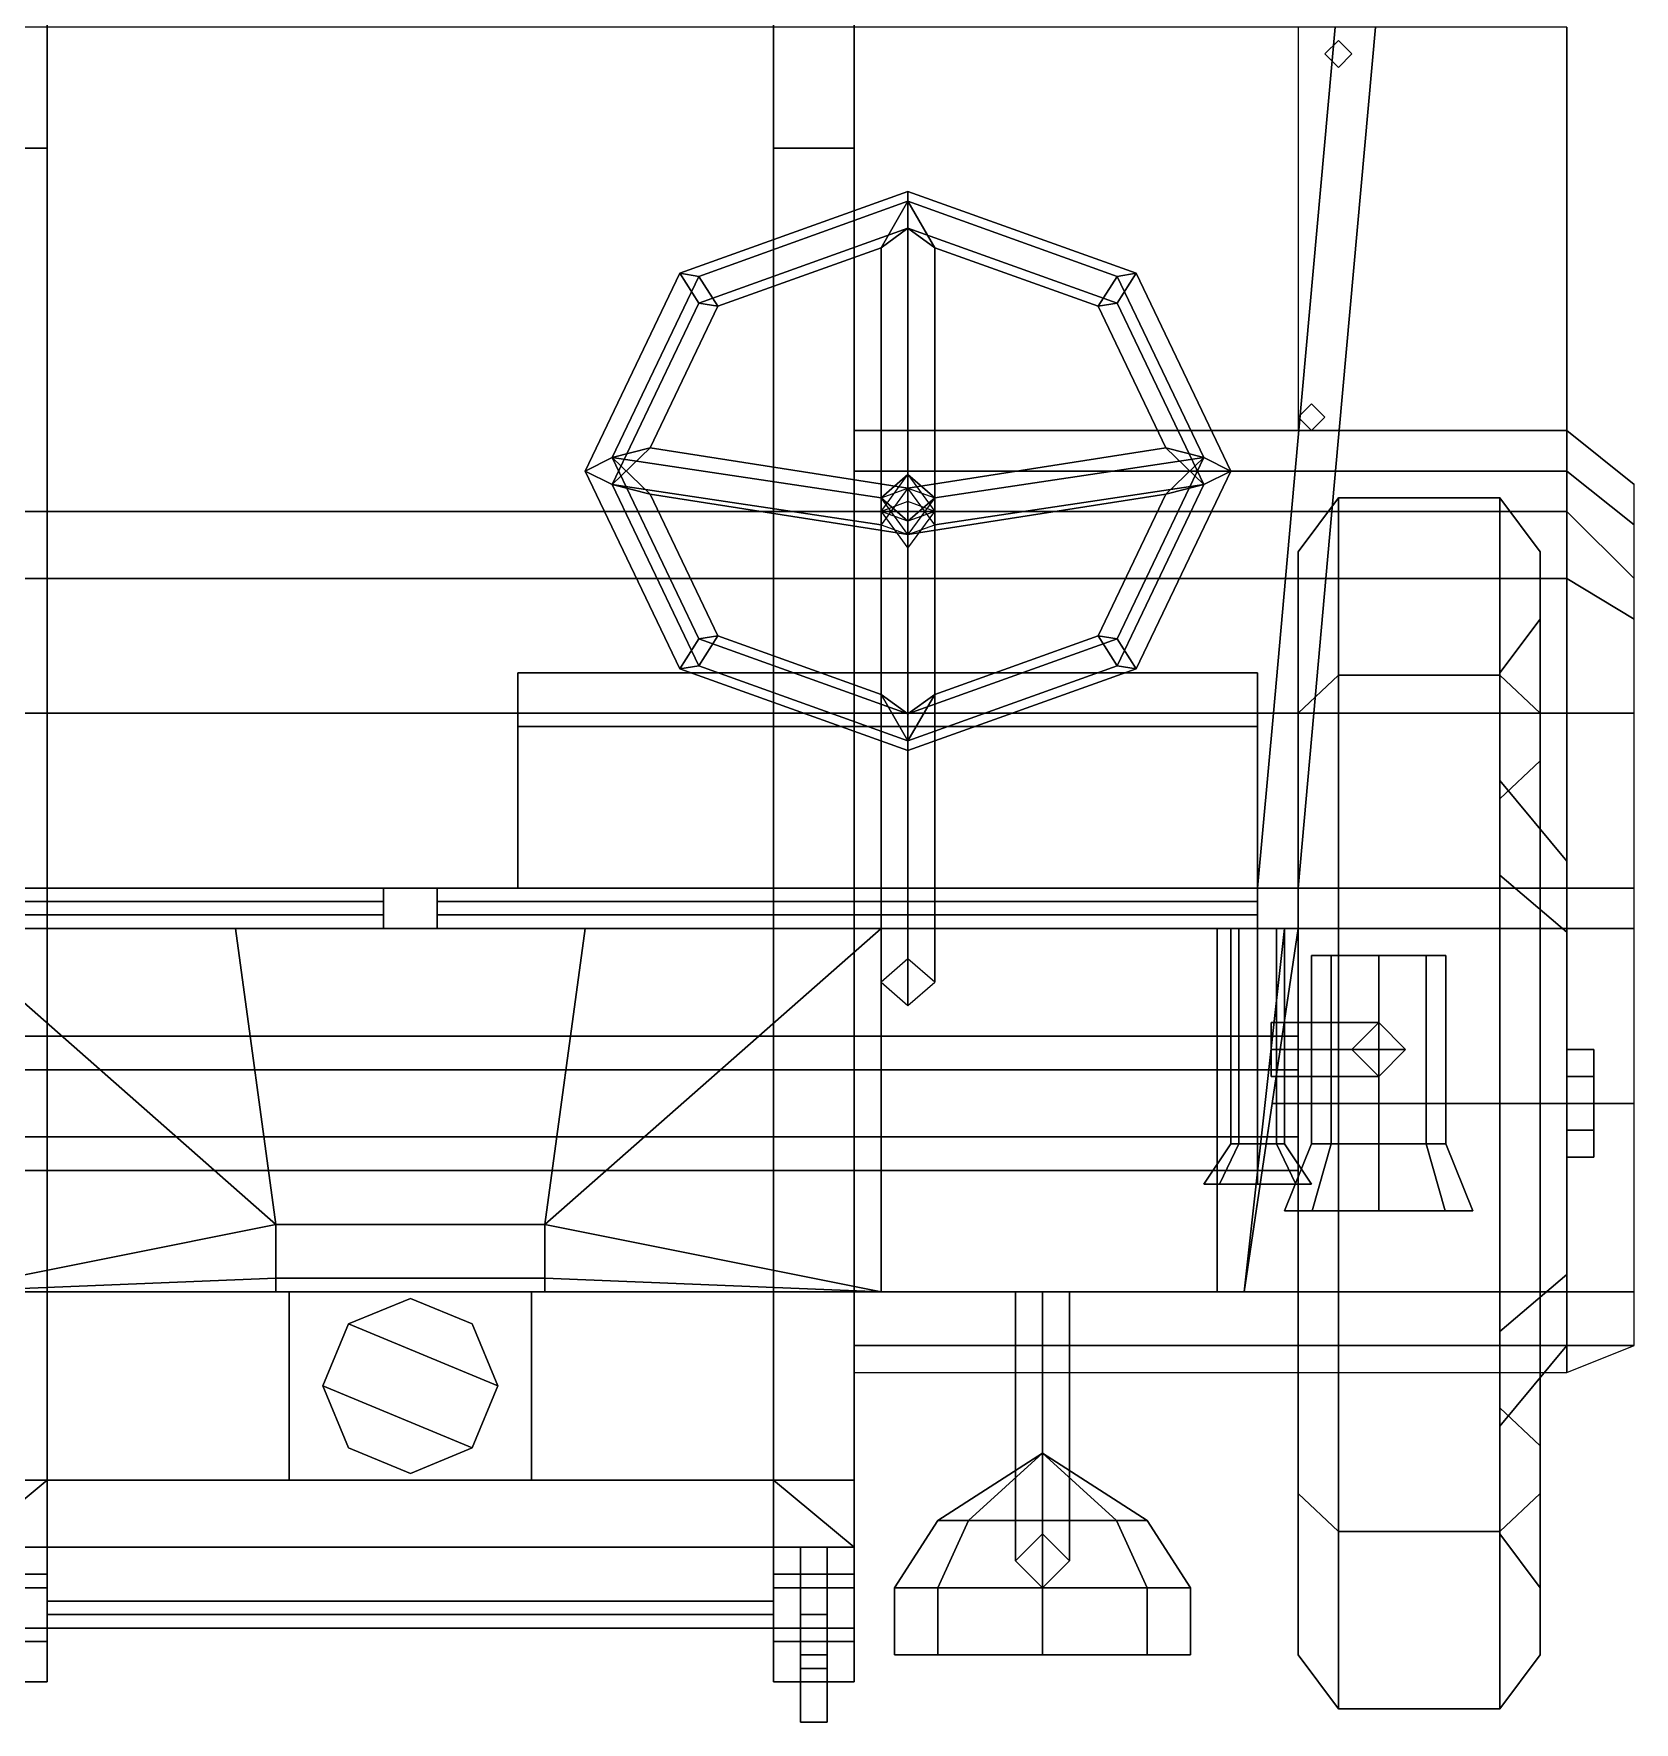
# Model space of a CAD drawing. Header units: millimetres. Extents: x -1 to 3, y -2.5 to 9.
# Drawn here: x -0.28 to 0.91, y -2.52 to -1.265 of the extents above; entities that cross this region are included whole.
import ezdxf

# ---------------------------------------------------------------- set-up
doc = ezdxf.new("R2010")
doc.units = ezdxf.units.MM
doc.layers.add('fenders', color=1, linetype='Continuous')
doc.layers.add('wheels', color=2, linetype='Continuous')

msp = doc.modelspace()

# ---------------------------------------------------------------- linework, layer by layer
for points in [[(-0.33, -1.35, 0.63), (-0.33, -0.82, 0.67), (-0.27, -0.82, 0.67), (-0.27, -1.35, 0.63)], [(-0.27, -2.34, 0.77), (-0.27, -0.82, 0.77), (-0.33, -0.82, 0.77), (-0.33, -2.34, 0.77)], [(-0.27, -1.35, 0.63), (-0.27, -0.82, 0.67), (-0.27, -0.82, 0.77), (-0.27, -2.34, 0.77)], [(0.27, -0.82, 0.77), (0.27, -0.82, 0.67), (0.27, -1.35, 0.63), (0.27, -2.34, 0.77)], [(0.27, -1.35, 0.63), (0.27, -0.82, 0.67), (0.33, -0.82, 0.67), (0.33, -1.35, 0.63)], [(0.33, -2.34, 0.77), (0.33, -0.82, 0.77), (0.27, -0.82, 0.77), (0.27, -2.34, 0.77)], [(0.33, -1.35, 0.63), (0.33, -0.82, 0.67), (0.33, -0.82, 0.77), (0.33, -2.34, 0.77)], [(-0.6552, -1.62, 0.87), (0.6552, -1.62, 0.87), (0.6876, -1.26, 0.87), (-0.6876, -1.26, 0.87)], [(0.6876, -1.26, 1.54), (0.6876, -1.26, 0.87), (0.6552, -1.62, 0.87), (0.6552, -1.62, 1.54)], [(0.6552, -1.62, 1.54), (0.6852, -1.62, 1.54), (0.7176, -1.26, 1.54), (0.6876, -1.26, 1.54)], [(0.6852, -1.62, 1.54), (0.6852, -1.62, 0.77), (0.7176, -1.26, 0.77), (0.7176, -1.26, 1.54)], [(-0.33, -2.39, 0.63), (-0.33, -1.35, 0.63), (-0.27, -1.35, 0.63), (-0.27, -2.34, 0.63)], [(0.27, -2.34, 0.77), (0.27, -1.35, 0.63), (0.27, -2.34, 0.63), (0.27, -2.34, 0.77)], [(0.27, -2.34, 0.63), (0.27, -1.35, 0.63), (0.33, -1.35, 0.63), (0.33, -2.39, 0.63)], [(0.33, -2.39, 0.63), (0.33, -1.35, 0.63), (0.33, -2.34, 0.77), (0.33, -2.39, 0.72)], [(0.2003, -1.443, 1.6651), (0.2144, -1.4453, 1.6895), (0.37, -1.3895, 1.6573), (0.37, -1.3822, 1.63)], [(0.2144, -1.4653, 1.6549), (0.2003, -1.443, 1.6651), (0.37, -1.3822, 1.63), (0.37, -1.4095, 1.6227)], [(0.2144, -1.4453, 1.6895), (0.2286, -1.4675, 1.6793), (0.35, -1.424, 1.6541), (0.37, -1.3895, 1.6573)], [(0.35, -1.62, 1.698), (0.37, -1.5927, 1.7054), (0.37, -1.3895, 1.6573), (0.35, -1.424, 1.6541)], [(0.37, -1.3822, 1.63), (0.37, -1.3895, 1.6573), (0.5256, -1.4453, 1.6895), (0.5397, -1.443, 1.6651)], [(0.37, -1.4095, 1.6227), (0.37, -1.3822, 1.63), (0.5397, -1.443, 1.6651), (0.5256, -1.4653, 1.6549)], [(0.37, -1.3895, 1.6573), (0.39, -1.424, 1.6541), (0.5114, -1.4675, 1.6793), (0.5256, -1.4453, 1.6895)], [(0.37, -1.5927, 1.7054), (0.39, -1.62, 1.698), (0.39, -1.424, 1.6541), (0.37, -1.3895, 1.6573)], [(0.2286, -1.4675, 1.6793), (0.2144, -1.4653, 1.6549), (0.37, -1.4095, 1.6227), (0.35, -1.424, 1.6541)], [(0.37, -1.6127, 1.6707), (0.35, -1.62, 1.698), (0.35, -1.424, 1.6541), (0.37, -1.4095, 1.6227)], [(0.39, -1.424, 1.6541), (0.37, -1.4095, 1.6227), (0.5256, -1.4653, 1.6549), (0.5114, -1.4675, 1.6793)], [(0.39, -1.62, 1.698), (0.37, -1.6127, 1.6707), (0.37, -1.4095, 1.6227), (0.39, -1.424, 1.6541)], [(0.13, -1.59, 1.75), (0.15, -1.58, 1.7673), (0.2144, -1.4453, 1.6895), (0.2003, -1.443, 1.6651)], [(0.15, -1.6, 1.7327), (0.13, -1.59, 1.75), (0.2003, -1.443, 1.6651), (0.2144, -1.4653, 1.6549)], [(0.5397, -1.443, 1.6651), (0.5256, -1.4453, 1.6895), (0.59, -1.58, 1.7673), (0.61, -1.59, 1.75)], [(0.5256, -1.4653, 1.6549), (0.5397, -1.443, 1.6651), (0.61, -1.59, 1.75), (0.59, -1.6, 1.7327)], [(0.15, -1.58, 1.7673), (0.1783, -1.5727, 1.74), (0.2286, -1.4675, 1.6793), (0.2144, -1.4453, 1.6895)], [(0.5256, -1.4453, 1.6895), (0.5114, -1.4675, 1.6793), (0.5617, -1.5727, 1.74), (0.59, -1.58, 1.7673)], [(0.1783, -1.5727, 1.74), (0.15, -1.6, 1.7327), (0.2144, -1.4653, 1.6549), (0.2286, -1.4675, 1.6793)], [(0.5114, -1.4675, 1.6793), (0.5256, -1.4653, 1.6549), (0.59, -1.6, 1.7327), (0.5617, -1.5727, 1.74)], [(0.2003, -1.737, 1.8349), (0.2144, -1.7147, 1.8451), (0.15, -1.58, 1.7673), (0.13, -1.59, 1.75)], [(0.35, -1.61, 1.7154), (0.37, -1.6027, 1.688), (0.1783, -1.5727, 1.74), (0.15, -1.58, 1.7673)], [(0.37, -1.6027, 1.688), (0.35, -1.63, 1.6807), (0.15, -1.6, 1.7327), (0.1783, -1.5727, 1.74)], [(0.2144, -1.7147, 1.8451), (0.2286, -1.7125, 1.8207), (0.1783, -1.6073, 1.76), (0.15, -1.58, 1.7673)], [(0.37, -1.6373, 1.708), (0.35, -1.61, 1.7154), (0.15, -1.58, 1.7673), (0.1783, -1.6073, 1.76)], [(0.37, -1.6027, 1.688), (0.39, -1.61, 1.7154), (0.59, -1.58, 1.7673), (0.5617, -1.5727, 1.74)], [(0.39, -1.63, 1.6807), (0.37, -1.6027, 1.688), (0.5617, -1.5727, 1.74), (0.59, -1.6, 1.7327)], [(0.39, -1.61, 1.7154), (0.37, -1.6373, 1.708), (0.5617, -1.6073, 1.76), (0.59, -1.58, 1.7673)], [(0.59, -1.58, 1.7673), (0.5617, -1.6073, 1.76), (0.5114, -1.7125, 1.8207), (0.5256, -1.7147, 1.8451)], [(0.61, -1.59, 1.75), (0.59, -1.58, 1.7673), (0.5256, -1.7147, 1.8451), (0.5397, -1.737, 1.8349)], [(0.2144, -1.7347, 1.8105), (0.2003, -1.737, 1.8349), (0.13, -1.59, 1.75), (0.15, -1.6, 1.7327)], [(0.37, -1.9527, 1.0818), (0.35, -1.97, 1.0918), (0.35, -1.61, 1.7154), (0.37, -1.5927, 1.7054)], [(0.37, -1.6273, 1.7254), (0.39, -1.61, 1.7154), (0.37, -1.5927, 1.7054), (0.35, -1.61, 1.7154)], [(0.39, -1.97, 1.0918), (0.37, -1.9527, 1.0818), (0.37, -1.5927, 1.7054), (0.39, -1.61, 1.7154)], [(0.59, -1.6, 1.7327), (0.61, -1.59, 1.75), (0.5397, -1.737, 1.8349), (0.5256, -1.7347, 1.8105)], [(0.2286, -1.7125, 1.8207), (0.2144, -1.7347, 1.8105), (0.15, -1.6, 1.7327), (0.1783, -1.6073, 1.76)], [(0.35, -1.63, 1.6807), (0.37, -1.6373, 1.708), (0.1783, -1.6073, 1.76), (0.15, -1.6, 1.7327)], [(0.37, -1.6373, 1.708), (0.39, -1.63, 1.6807), (0.59, -1.6, 1.7327), (0.5617, -1.6073, 1.76)], [(0.5617, -1.6073, 1.76), (0.59, -1.6, 1.7327), (0.5256, -1.7347, 1.8105), (0.5114, -1.7125, 1.8207)], [(0.35, -1.97, 1.0918), (0.37, -1.9873, 1.1018), (0.37, -1.6273, 1.7254), (0.35, -1.61, 1.7154)], [(0.37, -1.9873, 1.1018), (0.39, -1.97, 1.0918), (0.39, -1.61, 1.7154), (0.37, -1.6273, 1.7254)], [(-0.6507, -1.67, 0.94), (0.6507, -1.67, 0.94), (0.6552, -1.62, 0.87), (-0.6552, -1.62, 0.87)], [(0.37, -1.6273, 1.7254), (0.35, -1.62, 1.698), (0.35, -1.756, 1.8459), (0.37, -1.7705, 1.8773)], [(0.35, -1.62, 1.698), (0.37, -1.6473, 1.6907), (0.37, -1.7905, 1.8427), (0.35, -1.756, 1.8459)], [(0.39, -1.62, 1.698), (0.37, -1.6273, 1.7254), (0.37, -1.7705, 1.8773), (0.39, -1.756, 1.8459)], [(0.37, -1.6473, 1.6907), (0.39, -1.62, 1.698), (0.39, -1.756, 1.8459), (0.37, -1.7905, 1.8427)], [(0.6552, -1.62, 1.54), (0.6552, -1.62, 0.87), (0.6507, -1.67, 0.94), (0.6507, -1.67, 1.54)], [(0.6507, -1.67, 1.54), (0.6807, -1.67, 1.54), (0.6852, -1.62, 1.54), (0.6552, -1.62, 1.54)], [(0.6807, -1.67, 1.54), (0.6807, -1.67, 0.87), (0.6852, -1.62, 0.77), (0.6852, -1.62, 1.54)], [(-0.6417, -1.77, 1.03), (0.6417, -1.77, 1.03), (0.6507, -1.67, 0.94), (-0.6507, -1.67, 0.94)], [(0.6507, -1.67, 1.54), (0.6507, -1.67, 0.94), (0.6417, -1.77, 1.03), (0.6417, -1.77, 1.54)], [(0.6417, -1.77, 1.54), (0.6717, -1.77, 1.54), (0.6807, -1.67, 1.54), (0.6507, -1.67, 1.54)], [(0.6717, -1.77, 1.54), (0.6717, -1.77, 0.96), (0.6807, -1.67, 0.87), (0.6807, -1.67, 1.54)], [(0.37, -1.7978, 1.87), (0.37, -1.7705, 1.8773), (0.2144, -1.7147, 1.8451), (0.2003, -1.737, 1.8349)], [(0.37, -1.7705, 1.8773), (0.35, -1.756, 1.8459), (0.2286, -1.7125, 1.8207), (0.2144, -1.7147, 1.8451)], [(0.35, -1.756, 1.8459), (0.37, -1.7905, 1.8427), (0.2144, -1.7347, 1.8105), (0.2286, -1.7125, 1.8207)], [(0.5256, -1.7147, 1.8451), (0.5114, -1.7125, 1.8207), (0.39, -1.756, 1.8459), (0.37, -1.7705, 1.8773)], [(0.5114, -1.7125, 1.8207), (0.5256, -1.7347, 1.8105), (0.37, -1.7905, 1.8427), (0.39, -1.756, 1.8459)], [(0.5397, -1.737, 1.8349), (0.5256, -1.7147, 1.8451), (0.37, -1.7705, 1.8773), (0.37, -1.7978, 1.87)], [(0.08, -1.74, 1.56), (0.08, -1.9, 1.54), (0.08, -1.9, 1.76), (0.08, -1.78, 1.76)], [(0.63, -1.78, 1.76), (0.63, -1.74, 1.56), (0.08, -1.74, 1.56), (0.08, -1.78, 1.76)], [(0.63, -1.74, 1.56), (0.63, -1.9, 1.54), (0.08, -1.9, 1.54), (0.08, -1.74, 1.56)], [(0.37, -1.7905, 1.8427), (0.37, -1.7978, 1.87), (0.2003, -1.737, 1.8349), (0.2144, -1.7347, 1.8105)], [(0.5256, -1.7347, 1.8105), (0.5397, -1.737, 1.8349), (0.37, -1.7978, 1.87), (0.37, -1.7905, 1.8427)], [(0.63, -1.9, 1.76), (0.63, -1.9, 1.54), (0.63, -1.74, 1.56), (0.63, -1.78, 1.76)], [(-0.63, -1.9, 1.1), (0.63, -1.9, 1.1), (0.6417, -1.77, 1.03), (-0.6417, -1.77, 1.03)], [(0.08, -1.78, 1.76), (0.08, -1.9, 1.76), (0.63, -1.9, 1.76), (0.63, -1.78, 1.76)], [(0.6417, -1.77, 1.54), (0.6417, -1.77, 1.03), (0.63, -1.9, 1.1), (0.63, -1.9, 1.54)], [(0.63, -1.9, 1.54), (0.66, -1.9, 1.54), (0.6717, -1.77, 1.54), (0.6417, -1.77, 1.54)], [(0.66, -1.9, 1.54), (0.66, -1.9, 1.03), (0.6717, -1.77, 0.96), (0.6717, -1.77, 1.54)], [(-0.66, -1.9, 1.76), (-0.66, -1.93, 1.76), (0.66, -1.93, 1.76), (0.66, -1.9, 1.76)], [(-0.66, -1.93, 2.21), (0.66, -1.93, 2.21), (0.66, -1.9, 2.21), (-0.66, -1.9, 2.21)], [(-0.66, -1.9, 2.21), (0.66, -1.9, 2.21), (0.63, -1.9, 2.18), (-0.63, -1.9, 2.18)], [(0.08, -1.9, 1.76), (0.08, -1.9, 1.54), (-0.66, -1.9, 1.54), (-0.66, -1.9, 1.76)], [(0.63, -1.9, 1.54), (0.63, -1.9, 1.1), (-0.63, -1.9, 1.1), (-0.63, -1.9, 1.54)], [(0.63, -1.9, 2.18), (0.63, -1.93, 2.18), (-0.63, -1.93, 2.18), (-0.63, -1.9, 2.18)], [(-0.63, -1.9, 1.89), (-0.02, -1.9, 1.89), (-0.02, -1.9, 1.87), (-0.63, -1.9, 1.87)], [(-0.02, -1.9, 1.87), (-0.02, -1.93, 1.87), (-0.63, -1.93, 1.87), (-0.63, -1.9, 1.87)], [(-0.63, -1.93, 1.89), (-0.02, -1.93, 1.89), (-0.02, -1.9, 1.89), (-0.63, -1.9, 1.89)], [(-0.02, -1.9, 1.76), (-0.02, -1.9, 2.18), (0.02, -1.9, 2.18), (0.02, -1.9, 1.76)], [(-0.02, -1.93, 1.89), (-0.02, -1.93, 2.18), (-0.02, -1.9, 2.18), (-0.02, -1.9, 1.89)], [(-0.02, -1.91, 1.76), (-0.02, -1.91, 1.87), (-0.02, -1.9, 1.87), (-0.02, -1.9, 1.76)], [(0.02, -1.9, 2.18), (0.02, -1.93, 2.18), (0.02, -1.93, 1.89), (0.02, -1.9, 1.89)], [(0.02, -1.93, 1.89), (0.63, -1.93, 1.89), (0.63, -1.9, 1.89), (0.02, -1.9, 1.89)], [(0.02, -1.9, 1.89), (0.63, -1.9, 1.89), (0.63, -1.9, 1.87), (0.02, -1.9, 1.87)], [(0.63, -1.9, 1.87), (0.63, -1.93, 1.87), (0.02, -1.93, 1.87), (0.02, -1.9, 1.87)], [(0.02, -1.9, 1.87), (0.02, -1.91, 1.87), (0.02, -1.91, 1.76), (0.02, -1.9, 1.76)], [(0.66, -1.9, 1.76), (0.66, -1.9, 1.54), (0.63, -1.9, 1.54), (0.63, -1.9, 1.76)], [(0.63, -1.9, 1.89), (0.63, -1.93, 1.89), (0.63, -1.93, 2.18), (0.63, -1.9, 2.18)], [(0.66, -1.9, 2.21), (0.66, -1.9, 1.76), (0.63, -1.9, 1.76), (0.63, -1.9, 2.18)], [(0.63, -1.9, 1.76), (0.63, -1.91, 1.76), (0.63, -1.91, 1.87), (0.63, -1.9, 1.87)], [(0.66, -1.93, 1.76), (0.66, -1.93, 1.04), (0.66, -1.9, 1.03), (0.66, -1.9, 1.76)], [(0.66, -1.93, 2.21), (0.66, -1.93, 1.76), (0.66, -1.9, 1.76), (0.66, -1.9, 2.21)], [(-0.63, -1.91, 1.87), (-0.02, -1.91, 1.87), (-0.02, -1.91, 1.76), (-0.63, -1.91, 1.76)], [(-0.63, -1.92, 1.76), (-0.02, -1.92, 1.76), (-0.02, -1.92, 1.87), (-0.63, -1.92, 1.87)], [(-0.02, -1.93, 1.76), (-0.02, -1.93, 1.87), (-0.02, -1.92, 1.87), (-0.02, -1.92, 1.76)], [(0.02, -1.91, 1.87), (0.63, -1.91, 1.87), (0.63, -1.91, 1.76), (0.02, -1.91, 1.76)], [(0.02, -1.92, 1.76), (0.63, -1.92, 1.76), (0.63, -1.92, 1.87), (0.02, -1.92, 1.87)], [(0.02, -1.92, 1.87), (0.02, -1.93, 1.87), (0.02, -1.93, 1.76), (0.02, -1.92, 1.76)], [(0.63, -1.92, 1.76), (0.63, -1.93, 1.76), (0.63, -1.93, 1.87), (0.63, -1.92, 1.87)], [(-0.66, -1.93, 1.76), (-0.66, -1.93, 1.04), (0.66, -1.93, 1.04), (0.66, -1.93, 1.76)], [(-0.63, -1.93, 2.18), (0.63, -1.93, 2.18), (0.66, -1.93, 2.21), (-0.66, -1.93, 2.21)], [(-0.63, -1.93, 1.87), (-0.02, -1.93, 1.87), (-0.02, -1.93, 1.89), (-0.63, -1.93, 1.89)], [(-0.35, -1.93, 1.72), (-0.35, -1.93, 1.72), (-0.1, -2.15, 1.74), (-0.13, -1.93, 1.75)], [(-0.35, -1.93, 1.72), (-0.35, -1.93, 1.72), (-0.35, -2.2, 1.67), (-0.1, -2.15, 1.74)], [(-0.13, -1.93, 1.75), (-0.1, -2.15, 1.74), (0.1, -2.15, 1.74), (0.13, -1.93, 1.75)], [(0.02, -1.93, 1.76), (0.02, -1.93, 2.18), (-0.02, -1.93, 2.18), (-0.02, -1.93, 1.76)], [(0.02, -1.93, 1.87), (0.63, -1.93, 1.87), (0.63, -1.93, 1.89), (0.02, -1.93, 1.89)], [(0.13, -1.93, 1.75), (0.1, -2.15, 1.74), (0.35, -1.93, 1.72)], [(0.1, -2.15, 1.74), (0.35, -2.2, 1.67), (0.35, -1.93, 1.72)], [(0.35, -2.2, 1.67), (0.6, -2.2, 1.62), (0.6, -1.93, 1.66), (0.35, -1.93, 1.72)], [(0.6, -2.2, 1.62), (0.62, -2.2, 1.57), (0.65, -1.93, 1.61), (0.6, -1.93, 1.66)], [(0.6159, -1.93, 1.7441), (0.61, -1.93, 1.73), (0.61, -2.09, 1.73), (0.6159, -2.09, 1.7441)], [(0.61, -1.93, 1.73), (0.6159, -1.93, 1.7159), (0.6159, -2.09, 1.7159), (0.61, -2.09, 1.73)], [(0.63, -1.93, 1.75), (0.6159, -1.93, 1.7441), (0.6159, -2.09, 1.7441), (0.63, -2.09, 1.75)], [(0.6159, -1.93, 1.7159), (0.63, -1.93, 1.71), (0.63, -2.09, 1.71), (0.6159, -2.09, 1.7159)], [(0.62, -2.2, 1.57), (0.62, -2.2, 1.06), (0.6407, -2.06, 1.06), (0.66, -1.93, 1.57)], [(0.62, -2.2, 1.57), (0.62, -2.2, 1.57), (0.66, -1.93, 1.57), (0.65, -1.93, 1.61)], [(0.63, -1.93, 2.18), (0.63, -1.93, 1.76), (0.66, -1.93, 1.76), (0.66, -1.93, 2.21)], [(0.6441, -1.93, 1.7441), (0.63, -1.93, 1.75), (0.63, -2.09, 1.75), (0.6441, -2.09, 1.7441)], [(0.63, -1.93, 1.71), (0.6441, -1.93, 1.7159), (0.6441, -2.09, 1.7159), (0.63, -2.09, 1.71)], [(0.66, -1.93, 1.57), (0.6407, -2.06, 1.06), (0.66, -1.93, 1.04), (0.66, -1.93, 1.57)], [(0.65, -1.93, 1.73), (0.6441, -1.93, 1.7441), (0.6441, -2.09, 1.7441), (0.65, -2.09, 1.73)], [(0.6441, -1.93, 1.7159), (0.65, -1.93, 1.73), (0.65, -2.09, 1.73), (0.6441, -2.09, 1.7159)], [(0.77, -1.95, 1.52), (0.6846, -1.95, 1.4846), (0.67, -1.95, 1.52), (0.7554, -1.95, 1.5554)], [(0.7554, -1.95, 1.5554), (0.67, -1.95, 1.52), (0.6846, -1.95, 1.5554), (0.72, -1.95, 1.57)], [(0.67, -1.95, 1.52), (0.6846, -1.95, 1.4846), (0.6846, -2.09, 1.4846), (0.67, -2.09, 1.52)], [(0.6846, -1.95, 1.5554), (0.67, -1.95, 1.52), (0.67, -2.09, 1.52), (0.6846, -2.09, 1.5554)], [(0.7554, -1.95, 1.4846), (0.72, -1.95, 1.47), (0.6846, -1.95, 1.4846), (0.77, -1.95, 1.52)], [(0.6846, -1.95, 1.4846), (0.72, -1.95, 1.47), (0.72, -2.09, 1.47), (0.6846, -2.09, 1.4846)], [(0.72, -1.95, 1.57), (0.6846, -1.95, 1.5554), (0.6846, -2.09, 1.5554), (0.72, -2.09, 1.57)], [(0.72, -1.95, 1.47), (0.7554, -1.95, 1.4846), (0.7554, -2.09, 1.4846), (0.72, -2.09, 1.47)], [(0.7554, -1.95, 1.5554), (0.72, -1.95, 1.57), (0.72, -2.09, 1.57), (0.7554, -2.09, 1.5554)], [(0.7554, -1.95, 1.4846), (0.77, -1.95, 1.52), (0.77, -2.09, 1.52), (0.7554, -2.09, 1.4846)], [(0.77, -1.95, 1.52), (0.7554, -1.95, 1.5554), (0.7554, -2.09, 1.5554), (0.77, -2.09, 1.52)], [(0.64, -2.02, 1.41), (0.64, -2, 1.43), (0.72, -2, 1.43), (0.74, -2.02, 1.41)], [(0.64, -2, 1.43), (0.64, -2.02, 1.45), (0.7, -2.02, 1.45), (0.72, -2, 1.43)], [(0.72, -2, 1.43), (0.7, -2.02, 1.45), (0.7, -2.02, 1.49), (0.72, -2, 1.47)], [(0.74, -2.02, 1.41), (0.72, -2, 1.43), (0.72, -2, 1.47), (0.74, -2.02, 1.49)], [(0.64, -2.04, 1.43), (0.64, -2.02, 1.41), (0.74, -2.02, 1.41), (0.72, -2.04, 1.43)], [(0.64, -2.02, 1.45), (0.64, -2.04, 1.43), (0.72, -2.04, 1.43), (0.7, -2.02, 1.45)], [(0.7, -2.02, 1.45), (0.72, -2.04, 1.43), (0.72, -2.04, 1.47), (0.7, -2.02, 1.49)], [(0.72, -2.04, 1.43), (0.74, -2.02, 1.41), (0.74, -2.02, 1.49), (0.72, -2.04, 1.47)], [(0.6017, -2.12, 1.7017), (0.59, -2.12, 1.73), (0.61, -2.09, 1.73), (0.6159, -2.09, 1.7159)], [(0.59, -2.12, 1.73), (0.6017, -2.12, 1.7583), (0.6159, -2.09, 1.7441), (0.61, -2.09, 1.73)], [(0.63, -2.12, 1.69), (0.6017, -2.12, 1.7017), (0.6159, -2.09, 1.7159), (0.63, -2.09, 1.71)], [(0.6017, -2.12, 1.7583), (0.63, -2.12, 1.77), (0.63, -2.09, 1.75), (0.6159, -2.09, 1.7441)], [(0.6583, -2.12, 1.7017), (0.63, -2.12, 1.69), (0.63, -2.09, 1.71), (0.6441, -2.09, 1.7159)], [(0.63, -2.12, 1.77), (0.6583, -2.12, 1.7583), (0.6441, -2.09, 1.7441), (0.63, -2.09, 1.75)], [(0.67, -2.12, 1.73), (0.6583, -2.12, 1.7017), (0.6441, -2.09, 1.7159), (0.65, -2.09, 1.73)], [(0.6583, -2.12, 1.7583), (0.67, -2.12, 1.73), (0.65, -2.09, 1.73), (0.6441, -2.09, 1.7441)], [(0.65, -2.14, 1.52), (0.6705, -2.14, 1.5695), (0.6846, -2.09, 1.5554), (0.67, -2.09, 1.52)], [(0.6705, -2.14, 1.4705), (0.65, -2.14, 1.52), (0.67, -2.09, 1.52), (0.6846, -2.09, 1.4846)], [(0.6705, -2.14, 1.5695), (0.72, -2.14, 1.59), (0.72, -2.09, 1.57), (0.6846, -2.09, 1.5554)], [(0.72, -2.14, 1.45), (0.6705, -2.14, 1.4705), (0.6846, -2.09, 1.4846), (0.72, -2.09, 1.47)], [(0.72, -2.14, 1.59), (0.7695, -2.14, 1.5695), (0.7554, -2.09, 1.5554), (0.72, -2.09, 1.57)], [(0.7695, -2.14, 1.4705), (0.72, -2.14, 1.45), (0.72, -2.09, 1.47), (0.7554, -2.09, 1.4846)], [(0.7695, -2.14, 1.5695), (0.79, -2.14, 1.52), (0.77, -2.09, 1.52), (0.7554, -2.09, 1.5554)], [(0.79, -2.14, 1.52), (0.7695, -2.14, 1.4705), (0.7554, -2.09, 1.4846), (0.77, -2.09, 1.52)], [(0.59, -2.12, 1.73), (0.6583, -2.12, 1.7583), (0.63, -2.12, 1.77), (0.6017, -2.12, 1.7583)], [(0.6017, -2.12, 1.7017), (0.67, -2.12, 1.73), (0.6583, -2.12, 1.7583), (0.59, -2.12, 1.73)], [(0.63, -2.12, 1.69), (0.6583, -2.12, 1.7017), (0.67, -2.12, 1.73), (0.6017, -2.12, 1.7017)], [(0.6705, -2.14, 1.4705), (0.79, -2.14, 1.52), (0.7695, -2.14, 1.5695), (0.65, -2.14, 1.52)], [(0.65, -2.14, 1.52), (0.7695, -2.14, 1.5695), (0.72, -2.14, 1.59), (0.6705, -2.14, 1.5695)], [(0.72, -2.14, 1.45), (0.7695, -2.14, 1.4705), (0.79, -2.14, 1.52), (0.6705, -2.14, 1.4705)], [(-0.1, -2.19, 1.71), (-0.1, -2.15, 1.74), (-0.35, -2.2, 1.67)], [(0.1, -2.19, 1.71), (0.1, -2.15, 1.74), (-0.1, -2.15, 1.74), (-0.1, -2.19, 1.71)], [(0.35, -2.2, 1.67), (0.35, -2.2, 1.67), (0.1, -2.15, 1.74), (0.1, -2.19, 1.71)], [(-0.1, -2.2, 1.7), (-0.1, -2.19, 1.71), (-0.35, -2.2, 1.67)], [(0.1, -2.2, 1.7), (0.1, -2.19, 1.71), (-0.1, -2.19, 1.71), (-0.1, -2.2, 1.7)], [(0.35, -2.2, 1.67), (0.35, -2.2, 1.67), (0.1, -2.19, 1.71), (0.1, -2.2, 1.7)], [(-0.62, -2.2, 1.57), (-0.33, -2.2, 1.47), (-0.27, -2.2, 1.5), (-0.6, -2.2, 1.62)], [(-0.6, -2.2, 1.62), (-0.09, -2.2, 1.55), (0.09, -2.2, 1.55), (0.6, -2.2, 1.62)], [(-0.35, -2.2, 1.67), (-0.6, -2.2, 1.62), (0.6, -2.2, 1.62), (0.35, -2.2, 1.67)], [(-0.27, -2.2, 1.5), (-0.09, -2.2, 1.55), (-0.6, -2.2, 1.62)], [(-0.1, -2.2, 1.7), (-0.35, -2.2, 1.67), (0.35, -2.2, 1.67), (0.1, -2.2, 1.7)], [(0.33, -2.2, 0.75), (0.33, -2.34, 0.75), (-0.33, -2.34, 0.75), (-0.33, -2.2, 0.75)], [(-0.33, -2.2, 1.47), (-0.33, -2.34, 1.47), (-0.27, -2.34, 1.5), (-0.27, -2.2, 1.5)], [(-0.27, -2.34, 1.5), (-0.09, -2.34, 1.55), (-0.09, -2.2, 1.55), (-0.27, -2.2, 1.5)], [(-0.09, -2.2, 1.55), (-0.09, -2.34, 1.55), (0.09, -2.34, 1.55), (0.09, -2.2, 1.55)], [(0, -2.205, 1.55), (-0.046, -2.224, 1.55), (-0.046, -2.224, 1.59), (0, -2.205, 1.59)], [(-0.046, -2.224, 1.59), (0.065, -2.27, 1.59), (0.046, -2.224, 1.59), (0, -2.205, 1.59)], [(0.046, -2.224, 1.55), (0, -2.205, 1.55), (0, -2.205, 1.59), (0.046, -2.224, 1.59)], [(0.09, -2.2, 1.55), (0.09, -2.34, 1.55), (0.27, -2.34, 1.5), (0.27, -2.2, 1.5)], [(0.6, -2.2, 1.62), (0.09, -2.2, 1.55), (0.27, -2.2, 1.5), (0.6, -2.2, 1.62)], [(0.27, -2.34, 1.5), (0.33, -2.34, 1.47), (0.33, -2.2, 1.47), (0.27, -2.2, 1.5)], [(0.27, -2.2, 1.5), (0.33, -2.2, 1.47), (0.62, -2.2, 1.57), (0.6, -2.2, 1.62)], [(0.33, -2.34, 1.47), (0.33, -2.34, 0.75), (0.33, -2.2, 0.75), (0.33, -2.2, 1.47)], [(0.33, -2.2, 1.47), (0.33, -2.2, 0.77), (0.62, -2.2, 0.77), (0.62, -2.2, 1.57)], [(0.45, -2.4, 0.92), (0.47, -2.38, 0.94), (0.47, -2.2, 0.94), (0.45, -2.2, 0.92)], [(0.47, -2.42, 0.9), (0.45, -2.4, 0.92), (0.45, -2.2, 0.92), (0.47, -2.2, 0.9)], [(0.47, -2.38, 0.94), (0.49, -2.4, 0.92), (0.49, -2.2, 0.92), (0.47, -2.2, 0.94)], [(0.49, -2.4, 0.92), (0.47, -2.42, 0.9), (0.47, -2.2, 0.9), (0.49, -2.2, 0.92)], [(-0.046, -2.224, 1.55), (-0.065, -2.27, 1.55), (-0.065, -2.27, 1.59), (-0.046, -2.224, 1.59)], [(-0.065, -2.27, 1.59), (0.046, -2.316, 1.59), (0.065, -2.27, 1.59), (-0.046, -2.224, 1.59)], [(0.065, -2.27, 1.55), (0.046, -2.224, 1.55), (0.046, -2.224, 1.59), (0.065, -2.27, 1.59)], [(-0.065, -2.27, 1.55), (-0.046, -2.316, 1.55), (-0.046, -2.316, 1.59), (-0.065, -2.27, 1.59)], [(-0.046, -2.316, 1.59), (0, -2.335, 1.59), (0.046, -2.316, 1.59), (-0.065, -2.27, 1.59)], [(0.046, -2.316, 1.55), (0.065, -2.27, 1.55), (0.065, -2.27, 1.59), (0.046, -2.316, 1.59)], [(-0.046, -2.316, 1.55), (0, -2.335, 1.55), (0, -2.335, 1.59), (-0.046, -2.316, 1.59)], [(0, -2.335, 1.55), (0.046, -2.316, 1.55), (0.046, -2.316, 1.59), (0, -2.335, 1.59)], [(0.47, -2.32, 1.14), (0.415, -2.37, 1.085), (0.3922, -2.37, 1.14), (0.47, -2.32, 1.14)], [(0.47, -2.32, 1.14), (0.3922, -2.37, 1.14), (0.415, -2.37, 1.195), (0.47, -2.32, 1.14)], [(0.47, -2.32, 1.14), (0.47, -2.37, 1.0622), (0.415, -2.37, 1.085), (0.47, -2.32, 1.14)], [(0.47, -2.32, 1.14), (0.415, -2.37, 1.195), (0.47, -2.37, 1.2178), (0.47, -2.32, 1.14)], [(0.47, -2.32, 1.14), (0.525, -2.37, 1.085), (0.47, -2.37, 1.0622), (0.47, -2.32, 1.14)], [(0.47, -2.32, 1.14), (0.5478, -2.37, 1.14), (0.525, -2.37, 1.085), (0.47, -2.32, 1.14)], [(0.47, -2.32, 1.14), (0.525, -2.37, 1.195), (0.5478, -2.37, 1.14), (0.47, -2.32, 1.14)], [(0.47, -2.32, 1.14), (0.47, -2.37, 1.2178), (0.525, -2.37, 1.195), (0.47, -2.32, 1.14)], [(-0.33, -2.34, 0.8), (-0.33, -2.39, 0.8), (-0.27, -2.39, 0.8), (-0.27, -2.34, 0.8)], [(-0.27, -2.34, 0.8), (-0.27, -2.34, 0.77), (-0.33, -2.34, 0.77), (-0.33, -2.34, 0.8)], [(-0.33, -2.39, 0.63), (-0.27, -2.34, 0.63), (0.27, -2.34, 0.63), (0.33, -2.39, 0.63)], [(-0.33, -2.34, 1.47), (-0.33, -2.34, 0.75), (0.33, -2.34, 0.75), (0.33, -2.34, 1.47)], [(-0.27, -2.34, 1.5), (-0.33, -2.34, 1.47), (0.33, -2.34, 1.47), (0.27, -2.34, 1.5)], [(0.27, -2.34, 0.8), (0.27, -2.34, 0.63), (-0.27, -2.34, 0.63), (-0.27, -2.34, 0.8)], [(0.27, -2.39, 0.8), (0.27, -2.34, 0.8), (-0.27, -2.34, 0.8), (-0.27, -2.39, 0.8)], [(0.27, -2.34, 1.5), (0.09, -2.34, 1.55), (-0.09, -2.34, 1.55), (-0.27, -2.34, 1.5)], [(0.27, -2.34, 0.8), (0.27, -2.39, 0.8), (0.33, -2.39, 0.8), (0.33, -2.34, 0.8)], [(0.33, -2.34, 0.8), (0.33, -2.34, 0.77), (0.27, -2.34, 0.77), (0.27, -2.34, 0.8)], [(0.33, -2.39, 0.8), (0.33, -2.39, 0.72), (0.33, -2.34, 0.77), (0.33, -2.34, 0.8)], [(0.415, -2.37, 1.085), (0.3922, -2.42, 1.0622), (0.36, -2.42, 1.14), (0.3922, -2.37, 1.14)], [(0.3922, -2.37, 1.14), (0.36, -2.42, 1.14), (0.3922, -2.42, 1.2178), (0.415, -2.37, 1.195)], [(0.415, -2.37, 1.195), (0.3922, -2.42, 1.2178), (0.47, -2.42, 1.25), (0.47, -2.37, 1.2178)], [(0.47, -2.37, 1.0622), (0.47, -2.42, 1.03), (0.3922, -2.42, 1.0622), (0.415, -2.37, 1.085)], [(0.47, -2.37, 1.2178), (0.47, -2.42, 1.25), (0.5478, -2.42, 1.2178), (0.525, -2.37, 1.195)], [(0.525, -2.37, 1.085), (0.5478, -2.42, 1.0622), (0.47, -2.42, 1.03), (0.47, -2.37, 1.0622)], [(0.5478, -2.37, 1.14), (0.58, -2.42, 1.14), (0.5478, -2.42, 1.0622), (0.525, -2.37, 1.085)], [(0.525, -2.37, 1.195), (0.5478, -2.42, 1.2178), (0.58, -2.42, 1.14), (0.5478, -2.37, 1.14)], [(0.47, -2.38, 0.94), (0.45, -2.4, 0.92), (0.45, -2.4, 1.06), (0.47, -2.38, 1.06)], [(0.49, -2.4, 0.92), (0.47, -2.38, 0.94), (0.47, -2.38, 1.06), (0.49, -2.4, 1.06)], [(-0.33, -2.39, 0.72), (-0.33, -2.39, 0.63), (-0.27, -2.39, 0.63), (-0.27, -2.39, 0.72)], [(-0.27, -2.39, 0.72), (-0.27, -2.46, 0.75), (-0.33, -2.46, 0.75), (-0.33, -2.39, 0.72)], [(-0.27, -2.41, 1.27), (-0.27, -2.39, 0.8), (-0.33, -2.39, 0.8), (-0.33, -2.41, 1.27)], [(-0.27, -2.49, 0.8), (-0.27, -2.46, 0.75), (-0.27, -2.39, 0.72), (-0.27, -2.39, 0.8)], [(-0.27, -2.46, 1.27), (-0.27, -2.49, 0.8), (-0.27, -2.39, 0.8), (-0.27, -2.41, 1.27)], [(-0.27, -2.39, 0.8), (-0.27, -2.39, 0.63), (0.27, -2.39, 0.63), (0.27, -2.39, 0.8)], [(0.27, -2.39, 0.8), (0.27, -2.49, 0.8), (0.27, -2.46, 1.27), (0.27, -2.41, 1.27)], [(0.33, -2.41, 1.27), (0.33, -2.39, 0.8), (0.27, -2.39, 0.8), (0.27, -2.41, 1.27)], [(0.27, -2.39, 0.72), (0.27, -2.39, 0.63), (0.33, -2.39, 0.63), (0.33, -2.39, 0.72)], [(0.27, -2.39, 0.72), (0.27, -2.46, 0.75), (0.27, -2.49, 0.8), (0.27, -2.39, 0.8)], [(0.33, -2.39, 0.72), (0.33, -2.46, 0.75), (0.27, -2.46, 0.75), (0.27, -2.39, 0.72)], [(0.29, -2.39, 0.68), (0.29, -2.39, 0.63), (0.29, -2.47, 0.63), (0.29, -2.46, 0.68)], [(0.29, -2.47, 0.63), (0.29, -2.39, 0.63), (0.31, -2.39, 0.63), (0.31, -2.47, 0.63)], [(0.31, -2.46, 0.68), (0.31, -2.39, 0.68), (0.29, -2.39, 0.68), (0.29, -2.46, 0.68)], [(0.31, -2.47, 0.63), (0.31, -2.39, 0.63), (0.31, -2.39, 0.68), (0.31, -2.46, 0.68)], [(0.33, -2.46, 1.27), (0.33, -2.49, 0.8), (0.33, -2.39, 0.8), (0.33, -2.41, 1.27)], [(0.33, -2.49, 0.8), (0.33, -2.46, 0.75), (0.33, -2.39, 0.72), (0.33, -2.39, 0.8)], [(0.45, -2.4, 0.92), (0.47, -2.42, 0.9), (0.47, -2.42, 1.03), (0.45, -2.4, 1.06)], [(0.47, -2.42, 0.9), (0.49, -2.4, 0.92), (0.49, -2.4, 1.06), (0.47, -2.42, 1.03)], [(-0.27, -2.42, 1.29), (-0.27, -2.41, 1.27), (-0.33, -2.41, 1.27), (-0.33, -2.42, 1.29)], [(-0.33, -2.42, 1.29), (-0.33, -2.45, 1.29), (-0.27, -2.45, 1.29), (-0.27, -2.42, 1.29)], [(-0.27, -2.45, 1.29), (-0.27, -2.46, 1.27), (-0.27, -2.41, 1.27), (-0.27, -2.42, 1.29)], [(0.27, -2.41, 1.27), (0.27, -2.46, 1.27), (0.27, -2.45, 1.29), (0.27, -2.42, 1.29)], [(0.33, -2.42, 1.29), (0.33, -2.41, 1.27), (0.27, -2.41, 1.27), (0.27, -2.42, 1.29)], [(0.27, -2.42, 1.29), (0.27, -2.45, 1.29), (0.33, -2.45, 1.29), (0.33, -2.42, 1.29)], [(0.33, -2.45, 1.29), (0.33, -2.46, 1.27), (0.33, -2.41, 1.27), (0.33, -2.42, 1.29)], [(0.36, -2.42, 1.14), (0.3922, -2.42, 1.0622), (0.3922, -2.47, 1.0622), (0.36, -2.47, 1.14)], [(0.3922, -2.42, 1.2178), (0.36, -2.42, 1.14), (0.36, -2.47, 1.14), (0.3922, -2.47, 1.2178)], [(0.47, -2.42, 1.25), (0.3922, -2.42, 1.2178), (0.3922, -2.47, 1.2178), (0.47, -2.47, 1.25)], [(0.3922, -2.42, 1.0622), (0.47, -2.42, 1.03), (0.47, -2.47, 1.03), (0.3922, -2.47, 1.0622)], [(0.5478, -2.42, 1.2178), (0.47, -2.42, 1.25), (0.47, -2.47, 1.25), (0.5478, -2.47, 1.2178)], [(0.47, -2.42, 1.03), (0.5478, -2.42, 1.0622), (0.5478, -2.47, 1.0622), (0.47, -2.47, 1.03)], [(0.5478, -2.42, 1.0622), (0.58, -2.42, 1.14), (0.58, -2.47, 1.14), (0.5478, -2.47, 1.0622)], [(0.58, -2.42, 1.14), (0.5478, -2.42, 1.2178), (0.5478, -2.47, 1.2178), (0.58, -2.47, 1.14)], [(-0.27, -2.43, 1.23), (-0.27, -2.44, 1.24), (0.27, -2.44, 1.24), (0.27, -2.43, 1.23)], [(-0.27, -2.44, 1.22), (-0.27, -2.43, 1.23), (0.27, -2.43, 1.23), (0.27, -2.44, 1.22)], [(-0.27, -2.43, 1.11), (-0.27, -2.44, 1.12), (0.27, -2.44, 1.12), (0.27, -2.43, 1.11)], [(-0.27, -2.44, 1.1), (-0.27, -2.43, 1.11), (0.27, -2.43, 1.11), (0.27, -2.44, 1.1)], [(-0.27, -2.43, 1.01), (-0.27, -2.44, 1.02), (0.27, -2.44, 1.02), (0.27, -2.43, 1.01)], [(-0.27, -2.44, 1), (-0.27, -2.43, 1.01), (0.27, -2.43, 1.01), (0.27, -2.44, 1)], [(-0.27, -2.43, 0.9), (-0.27, -2.44, 0.91), (0.27, -2.44, 0.91), (0.27, -2.43, 0.9)], [(-0.27, -2.44, 0.89), (-0.27, -2.43, 0.9), (0.27, -2.43, 0.9), (0.27, -2.44, 0.89)], [(-0.27, -2.44, 1.24), (-0.27, -2.45, 1.23), (0.27, -2.45, 1.23), (0.27, -2.44, 1.24)], [(-0.27, -2.45, 1.23), (-0.27, -2.44, 1.22), (0.27, -2.44, 1.22), (0.27, -2.45, 1.23)], [(-0.27, -2.44, 1.12), (-0.27, -2.45, 1.11), (0.27, -2.45, 1.11), (0.27, -2.44, 1.12)], [(-0.27, -2.45, 1.11), (-0.27, -2.44, 1.1), (0.27, -2.44, 1.1), (0.27, -2.45, 1.11)], [(-0.27, -2.44, 1.02), (-0.27, -2.45, 1.01), (0.27, -2.45, 1.01), (0.27, -2.44, 1.02)], [(-0.27, -2.45, 1.01), (-0.27, -2.44, 1), (0.27, -2.44, 1), (0.27, -2.45, 1.01)], [(-0.27, -2.44, 0.91), (-0.27, -2.45, 0.9), (0.27, -2.45, 0.9), (0.27, -2.44, 0.91)], [(-0.27, -2.45, 0.9), (-0.27, -2.44, 0.89), (0.27, -2.44, 0.89), (0.27, -2.45, 0.9)], [(0.29, -2.46, 0.72), (0.29, -2.49, 0.74), (0.29, -2.46, 0.74), (0.29, -2.44, 0.72)], [(0.29, -2.44, 0.72), (0.29, -2.46, 0.74), (0.31, -2.46, 0.74), (0.31, -2.44, 0.72)], [(0.31, -2.44, 0.72), (0.31, -2.46, 0.72), (0.29, -2.46, 0.72), (0.29, -2.44, 0.72)], [(0.31, -2.46, 0.74), (0.31, -2.49, 0.74), (0.31, -2.46, 0.72), (0.31, -2.44, 0.72)], [(-0.33, -2.45, 1.29), (-0.33, -2.46, 1.27), (-0.27, -2.46, 1.27), (-0.27, -2.45, 1.29)], [(0.27, -2.45, 1.29), (0.27, -2.46, 1.27), (0.33, -2.46, 1.27), (0.33, -2.45, 1.29)], [(-0.33, -2.49, 0.8), (-0.33, -2.46, 0.75), (-0.27, -2.46, 0.75), (-0.27, -2.49, 0.8)], [(-0.33, -2.46, 1.27), (-0.33, -2.49, 0.8), (-0.27, -2.49, 0.8), (-0.27, -2.46, 1.27)], [(0.27, -2.46, 1.27), (0.27, -2.49, 0.8), (0.33, -2.49, 0.8), (0.33, -2.46, 1.27)], [(0.27, -2.49, 0.8), (0.27, -2.46, 0.75), (0.33, -2.46, 0.75), (0.33, -2.49, 0.8)], [(0.29, -2.46, 0.68), (0.29, -2.47, 0.63), (0.29, -2.52, 0.66), (0.29, -2.48, 0.69)], [(0.29, -2.46, 0.74), (0.29, -2.49, 0.74), (0.31, -2.49, 0.74), (0.31, -2.46, 0.74)], [(0.29, -2.48, 0.71), (0.29, -2.52, 0.7), (0.29, -2.49, 0.74), (0.29, -2.46, 0.72)], [(0.31, -2.46, 0.72), (0.31, -2.48, 0.71), (0.29, -2.48, 0.71), (0.29, -2.46, 0.72)], [(0.31, -2.48, 0.69), (0.31, -2.46, 0.68), (0.29, -2.46, 0.68), (0.29, -2.48, 0.69)], [(0.29, -2.52, 0.66), (0.29, -2.47, 0.63), (0.31, -2.47, 0.63), (0.31, -2.52, 0.66)], [(0.31, -2.52, 0.66), (0.31, -2.47, 0.63), (0.31, -2.46, 0.68), (0.31, -2.48, 0.69)], [(0.31, -2.49, 0.74), (0.31, -2.52, 0.7), (0.31, -2.48, 0.71), (0.31, -2.46, 0.72)], [(0.47, -2.47, 1.25), (0.3922, -2.47, 1.2178), (0.36, -2.47, 1.14), (0.5478, -2.47, 1.2178)], [(0.5478, -2.47, 1.2178), (0.36, -2.47, 1.14), (0.3922, -2.47, 1.0622), (0.58, -2.47, 1.14)], [(0.58, -2.47, 1.14), (0.3922, -2.47, 1.0622), (0.47, -2.47, 1.03), (0.5478, -2.47, 1.0622)], [(0.29, -2.48, 0.69), (0.29, -2.52, 0.66), (0.29, -2.52, 0.7), (0.29, -2.48, 0.71)], [(0.31, -2.48, 0.71), (0.31, -2.48, 0.69), (0.29, -2.48, 0.69), (0.29, -2.48, 0.71)], [(0.31, -2.52, 0.7), (0.31, -2.52, 0.66), (0.31, -2.48, 0.69), (0.31, -2.48, 0.71)], [(0.29, -2.49, 0.74), (0.29, -2.52, 0.7), (0.31, -2.52, 0.7), (0.31, -2.49, 0.74)], [(0.29, -2.52, 0.7), (0.29, -2.52, 0.66), (0.31, -2.52, 0.66), (0.31, -2.52, 0.7)]]:
    msp.add_3dface(points)
at = {"layer": 'fenders'}
for points in [[(0.66, -1.26, 0.56), (0.66, -1.56, 0.56), (0.86, -1.56, 0.56), (0.86, -1.26, 0.56)], [(0.86, -1.26, 0.54), (0.86, -1.26, 0.56), (0.86, -1.56, 0.56), (0.86, -1.56, 0.54)], [(0.69, -1.27, 0.56), (0.68, -1.28, 0.56), (0.68, -1.28, 0.77), (0.69, -1.27, 0.77)], [(0.68, -1.28, 0.56), (0.69, -1.29, 0.56), (0.69, -1.29, 0.77), (0.68, -1.28, 0.77)], [(0.7, -1.28, 0.56), (0.69, -1.27, 0.56), (0.69, -1.27, 0.77), (0.7, -1.28, 0.77)], [(0.69, -1.29, 0.56), (0.7, -1.28, 0.56), (0.7, -1.28, 0.77), (0.69, -1.29, 0.77)], [(0.67, -1.54, 0.56), (0.66, -1.55, 0.56), (0.66, -1.55, 0.77), (0.67, -1.54, 0.77)], [(0.68, -1.55, 0.56), (0.67, -1.54, 0.56), (0.67, -1.54, 0.77), (0.68, -1.55, 0.77)], [(0.66, -1.55, 0.56), (0.67, -1.56, 0.56), (0.67, -1.56, 0.77), (0.66, -1.55, 0.77)], [(0.67, -1.56, 0.56), (0.68, -1.55, 0.56), (0.68, -1.55, 0.77), (0.67, -1.56, 0.77)], [(0.33, -1.56, 0.57), (0.33, -1.59, 0.67), (0.86, -1.59, 0.67), (0.86, -1.56, 0.57)], [(0.33, -1.56, 0.56), (0.33, -1.56, 0.57), (0.86, -1.56, 0.57), (0.86, -1.56, 0.56)], [(0.86, -1.56, 0.57), (0.86, -1.59, 0.67), (0.91, -1.63, 0.67), (0.91, -1.6, 0.57)], [(0.86, -1.56, 0.54), (0.86, -1.56, 0.57), (0.91, -1.6, 0.57), (0.91, -1.6, 0.56)], [(0.33, -1.59, 0.67), (0.33, -1.62, 0.77), (0.86, -1.62, 0.77), (0.86, -1.59, 0.67)], [(0.86, -1.59, 0.67), (0.86, -1.62, 0.77), (0.91, -1.67, 0.77), (0.91, -1.63, 0.67)], [(0.6852, -1.62, 0.77), (0.6807, -1.67, 0.87), (0.86, -1.67, 0.87), (0.86, -1.62, 0.77)], [(0.86, -1.62, 0.77), (0.86, -1.67, 0.87), (0.91, -1.7, 0.82), (0.91, -1.67, 0.77)], [(0.6807, -1.67, 0.87), (0.6717, -1.77, 0.96), (0.86, -1.77, 0.96), (0.86, -1.67, 0.87)], [(0.86, -1.67, 0.87), (0.86, -1.77, 0.96), (0.91, -1.77, 0.9), (0.91, -1.7, 0.82)], [(0.6717, -1.77, 0.96), (0.66, -1.9, 1.03), (0.86, -1.9, 1.03), (0.86, -1.77, 0.96)], [(0.86, -1.77, 0.96), (0.86, -1.9, 1.03), (0.91, -1.9, 0.98), (0.91, -1.77, 0.9)], [(0.66, -1.9, 1.03), (0.66, -1.93, 1.04), (0.86, -1.93, 1.04), (0.86, -1.9, 1.03)], [(0.86, -1.9, 1.03), (0.86, -1.93, 1.04), (0.91, -1.93, 0.99), (0.91, -1.9, 0.98)], [(0.66, -1.93, 1.04), (0.6407, -2.06, 1.06), (0.86, -2.06, 1.06), (0.86, -1.93, 1.04)], [(0.86, -1.93, 1.04), (0.86, -2.06, 1.06), (0.91, -2.06, 1.01), (0.91, -1.93, 0.99)], [(0.6407, -2.06, 1.06), (0.62, -2.2, 1.06), (0.86, -2.2, 1.06), (0.86, -2.06, 1.06)], [(0.86, -2.06, 1.06), (0.86, -2.2, 1.06), (0.91, -2.2, 1.01), (0.91, -2.06, 1.01)], [(0.33, -2.2, 1.06), (0.33, -2.24, 1.06), (0.86, -2.24, 1.06), (0.86, -2.2, 1.06)], [(0.86, -2.2, 1.06), (0.86, -2.24, 1.06), (0.91, -2.24, 1.03), (0.91, -2.2, 1.01)], [(0.33, -2.24, 1.06), (0.33, -2.26, 1.05), (0.86, -2.26, 1.05), (0.86, -2.24, 1.06)], [(0.86, -2.24, 1.06), (0.86, -2.26, 1.05), (0.86, -2.26, 1.05), (0.91, -2.24, 1.03)]]:
    msp.add_3dface(points, dxfattribs=at)
at = {"layer": 'wheels'}
for points in [[(0.69, -1.61, 0.46), (0.69, -1.7418, 0.1418), (0.66, -1.7701, 0.1701), (0.66, -1.65, 0.46)], [(0.69, -1.7418, 0.7782), (0.69, -1.61, 0.46), (0.66, -1.65, 0.46), (0.66, -1.7701, 0.7499)], [(0.69, -1.7418, 0.1418), (0.69, -1.61, 0.46), (0.81, -1.61, 0.46), (0.81, -1.7418, 0.1418)], [(0.69, -1.61, 0.46), (0.69, -1.7418, 0.7782), (0.81, -1.7418, 0.7782), (0.81, -1.61, 0.46)], [(0.81, -1.7418, 0.1418), (0.81, -1.61, 0.46), (0.84, -1.65, 0.46), (0.84, -1.7701, 0.1701)], [(0.81, -1.61, 0.46), (0.81, -1.7418, 0.7782), (0.84, -1.7701, 0.7499), (0.84, -1.65, 0.46)], [(0.66, -1.7701, 0.1701), (0.66, -2.06, 0.05), (0.66, -2.3499, 0.1701), (0.66, -1.65, 0.46)], [(0.66, -1.7701, 0.7499), (0.66, -1.65, 0.46), (0.66, -2.3499, 0.1701), (0.66, -2.47, 0.46)], [(0.84, -1.7701, 0.1701), (0.84, -1.65, 0.46), (0.84, -1.7, 0.46), (0.84, -1.8054, 0.2054)], [(0.84, -1.65, 0.46), (0.84, -1.7701, 0.7499), (0.84, -1.8054, 0.7146), (0.84, -1.7, 0.46)], [(0.84, -1.8054, 0.2054), (0.84, -1.7, 0.46), (0.81, -1.74, 0.46), (0.81, -1.8337, 0.2337)], [(0.84, -1.7, 0.46), (0.84, -1.8054, 0.7146), (0.81, -1.8337, 0.6863), (0.81, -1.74, 0.46)], [(0.69, -1.7418, 0.1418), (0.69, -2.06, 0.01), (0.66, -2.06, 0.05), (0.66, -1.7701, 0.1701)], [(0.69, -2.06, 0.91), (0.69, -1.7418, 0.7782), (0.66, -1.7701, 0.7499), (0.66, -2.06, 0.87)], [(0.69, -2.06, 0.01), (0.69, -1.7418, 0.1418), (0.81, -1.7418, 0.1418), (0.81, -2.06, 0.01)], [(0.69, -1.7418, 0.7782), (0.69, -2.06, 0.91), (0.81, -2.06, 0.91), (0.81, -1.7418, 0.7782)], [(0.81, -1.8337, 0.2337), (0.81, -1.74, 0.46), (0.81, -1.82, 0.46), (0.81, -1.8903, 0.2903)], [(0.81, -1.74, 0.46), (0.81, -1.8337, 0.6863), (0.81, -1.8903, 0.6297), (0.81, -1.82, 0.46)], [(0.81, -2.06, 0.01), (0.81, -1.7418, 0.1418), (0.84, -1.7701, 0.1701), (0.84, -2.06, 0.05)], [(0.81, -1.7418, 0.7782), (0.81, -2.06, 0.91), (0.84, -2.06, 0.87), (0.84, -1.7701, 0.7499)], [(0.66, -2.3499, 0.7499), (0.66, -2.06, 0.87), (0.66, -1.7701, 0.7499), (0.66, -2.47, 0.46)], [(0.84, -2.06, 0.05), (0.84, -1.7701, 0.1701), (0.84, -1.8054, 0.2054), (0.84, -2.06, 0.1)], [(0.84, -1.7701, 0.7499), (0.84, -2.06, 0.87), (0.84, -2.06, 0.82), (0.84, -1.8054, 0.7146)], [(0.84, -2.06, 0.1), (0.84, -1.8054, 0.2054), (0.81, -1.8337, 0.2337), (0.81, -2.06, 0.14)], [(0.84, -1.8054, 0.7146), (0.84, -2.06, 0.82), (0.81, -2.06, 0.78), (0.81, -1.8337, 0.6863)], [(0.81, -1.8903, 0.2903), (0.81, -1.82, 0.46), (0.86, -1.88, 0.46), (0.86, -1.9327, 0.3327)], [(0.81, -1.82, 0.46), (0.81, -1.8903, 0.6297), (0.86, -1.9327, 0.5873), (0.86, -1.88, 0.46)], [(0.81, -2.06, 0.14), (0.81, -1.8337, 0.2337), (0.81, -1.8903, 0.2903), (0.81, -2.06, 0.22)], [(0.81, -1.8337, 0.6863), (0.81, -2.06, 0.78), (0.81, -2.06, 0.7), (0.81, -1.8903, 0.6297)], [(0.86, -1.88, 0.46), (0.86, -2.1873, 0.5873), (0.86, -2.24, 0.46), (0.86, -1.9327, 0.3327)], [(0.86, -1.9327, 0.5873), (0.86, -2.06, 0.64), (0.86, -2.1873, 0.5873), (0.86, -1.88, 0.46)], [(0.81, -2.06, 0.22), (0.81, -1.8903, 0.2903), (0.86, -1.9327, 0.3327), (0.86, -2.06, 0.28)], [(0.81, -1.8903, 0.6297), (0.81, -2.06, 0.7), (0.86, -2.06, 0.64), (0.86, -1.9327, 0.5873)], [(0.86, -1.9327, 0.3327), (0.86, -2.24, 0.46), (0.86, -2.1873, 0.3327), (0.86, -2.06, 0.28)], [(-0.66, -2.035, 0.4167), (-0.66, -2.01, 0.46), (0.66, -2.01, 0.46), (0.66, -2.035, 0.4167)], [(-0.66, -2.01, 0.46), (-0.66, -2.035, 0.5033), (0.66, -2.035, 0.5033), (0.66, -2.01, 0.46)], [(0.86, -2.04, 0.4254), (0.86, -2.02, 0.46), (0.88, -2.02, 0.46), (0.88, -2.04, 0.4254)], [(0.86, -2.02, 0.46), (0.86, -2.04, 0.4946), (0.88, -2.04, 0.4946), (0.88, -2.02, 0.46)], [(0.88, -2.02, 0.46), (0.88, -2.1, 0.46), (0.88, -2.08, 0.4254), (0.88, -2.04, 0.4254)], [(0.88, -2.04, 0.4946), (0.88, -2.08, 0.4946), (0.88, -2.1, 0.46), (0.88, -2.02, 0.46)], [(-0.66, -2.085, 0.4167), (-0.66, -2.035, 0.4167), (0.66, -2.035, 0.4167), (0.66, -2.085, 0.4167)], [(-0.66, -2.035, 0.5033), (-0.66, -2.085, 0.5033), (0.66, -2.085, 0.5033), (0.66, -2.035, 0.5033)], [(0.86, -2.08, 0.4254), (0.86, -2.04, 0.4254), (0.88, -2.04, 0.4254), (0.88, -2.08, 0.4254)], [(0.86, -2.04, 0.4946), (0.86, -2.08, 0.4946), (0.88, -2.08, 0.4946), (0.88, -2.04, 0.4946)], [(0.69, -2.06, 0.01), (0.69, -2.3782, 0.1418), (0.66, -2.3499, 0.1701), (0.66, -2.06, 0.05)], [(0.69, -2.3782, 0.7782), (0.69, -2.06, 0.91), (0.66, -2.06, 0.87), (0.66, -2.3499, 0.7499)], [(0.69, -2.3782, 0.1418), (0.69, -2.06, 0.01), (0.81, -2.06, 0.01), (0.81, -2.3782, 0.1418)], [(0.69, -2.06, 0.91), (0.69, -2.3782, 0.7782), (0.81, -2.3782, 0.7782), (0.81, -2.06, 0.91)], [(0.81, -2.2297, 0.2903), (0.81, -2.06, 0.22), (0.86, -2.06, 0.28), (0.86, -2.1873, 0.3327)], [(0.81, -2.2863, 0.2337), (0.81, -2.06, 0.14), (0.81, -2.06, 0.22), (0.81, -2.2297, 0.2903)], [(0.81, -2.3782, 0.1418), (0.81, -2.06, 0.01), (0.84, -2.06, 0.05), (0.84, -2.3499, 0.1701)], [(0.84, -2.3146, 0.2054), (0.84, -2.06, 0.1), (0.81, -2.06, 0.14), (0.81, -2.2863, 0.2337)], [(0.81, -2.06, 0.7), (0.81, -2.2297, 0.6297), (0.86, -2.1873, 0.5873), (0.86, -2.06, 0.64)], [(0.81, -2.06, 0.78), (0.81, -2.2863, 0.6863), (0.81, -2.2297, 0.6297), (0.81, -2.06, 0.7)], [(0.81, -2.06, 0.91), (0.81, -2.3782, 0.7782), (0.84, -2.3499, 0.7499), (0.84, -2.06, 0.87)], [(0.84, -2.06, 0.82), (0.84, -2.3146, 0.7146), (0.81, -2.2863, 0.6863), (0.81, -2.06, 0.78)], [(0.84, -2.3499, 0.1701), (0.84, -2.06, 0.05), (0.84, -2.06, 0.1), (0.84, -2.3146, 0.2054)], [(0.84, -2.06, 0.87), (0.84, -2.3499, 0.7499), (0.84, -2.3146, 0.7146), (0.84, -2.06, 0.82)], [(0.86, -2.1, 0.46), (0.86, -2.08, 0.4254), (0.88, -2.08, 0.4254), (0.88, -2.1, 0.46)], [(0.86, -2.08, 0.4946), (0.86, -2.1, 0.46), (0.88, -2.1, 0.46), (0.88, -2.08, 0.4946)], [(-0.66, -2.11, 0.46), (-0.66, -2.085, 0.4167), (0.66, -2.085, 0.4167), (0.66, -2.11, 0.46)], [(-0.66, -2.085, 0.5033), (-0.66, -2.11, 0.46), (0.66, -2.11, 0.46), (0.66, -2.085, 0.5033)], [(0.81, -2.3, 0.46), (0.81, -2.2297, 0.2903), (0.86, -2.1873, 0.3327), (0.86, -2.24, 0.46)], [(0.81, -2.2297, 0.6297), (0.81, -2.3, 0.46), (0.86, -2.24, 0.46), (0.86, -2.1873, 0.5873)], [(0.81, -2.38, 0.46), (0.81, -2.2863, 0.2337), (0.81, -2.2297, 0.2903), (0.81, -2.3, 0.46)], [(0.81, -2.2863, 0.6863), (0.81, -2.38, 0.46), (0.81, -2.3, 0.46), (0.81, -2.2297, 0.6297)], [(0.84, -2.42, 0.46), (0.84, -2.3146, 0.2054), (0.81, -2.2863, 0.2337), (0.81, -2.38, 0.46)], [(0.84, -2.3146, 0.7146), (0.84, -2.42, 0.46), (0.81, -2.38, 0.46), (0.81, -2.2863, 0.6863)], [(0.84, -2.47, 0.46), (0.84, -2.3499, 0.1701), (0.84, -2.3146, 0.2054), (0.84, -2.42, 0.46)], [(0.84, -2.3499, 0.7499), (0.84, -2.47, 0.46), (0.84, -2.42, 0.46), (0.84, -2.3146, 0.7146)], [(0.69, -2.3782, 0.1418), (0.69, -2.51, 0.46), (0.66, -2.47, 0.46), (0.66, -2.3499, 0.1701)], [(0.69, -2.51, 0.46), (0.69, -2.3782, 0.7782), (0.66, -2.3499, 0.7499), (0.66, -2.47, 0.46)], [(0.81, -2.51, 0.46), (0.81, -2.3782, 0.1418), (0.84, -2.3499, 0.1701), (0.84, -2.47, 0.46)], [(0.81, -2.3782, 0.7782), (0.81, -2.51, 0.46), (0.84, -2.47, 0.46), (0.84, -2.3499, 0.7499)], [(0.69, -2.51, 0.46), (0.69, -2.3782, 0.1418), (0.81, -2.3782, 0.1418), (0.81, -2.51, 0.46)], [(0.69, -2.3782, 0.7782), (0.69, -2.51, 0.46), (0.81, -2.51, 0.46), (0.81, -2.3782, 0.7782)]]:
    msp.add_3dface(points, dxfattribs=at)

doc.saveas('drawing.dxf')
